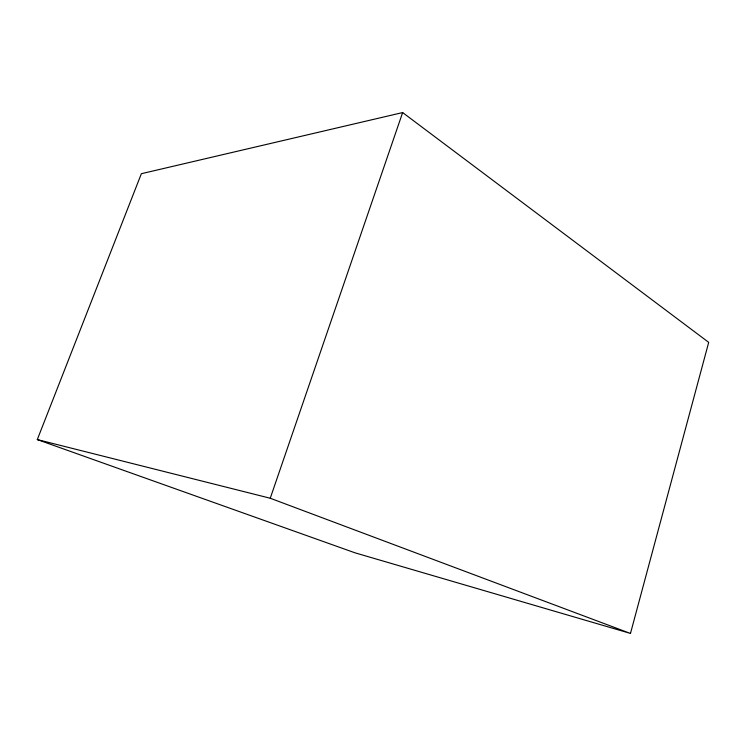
<?xml version="1.0" encoding="UTF-8"?>
<svg xmlns="http://www.w3.org/2000/svg" width="746" height="746" viewBox="0 0 746 746"><rect width="100%" height="100%" fill="white"/><g stroke="black" fill="none" stroke-linecap="round" stroke-linejoin="round"><path stroke-width="1.12" d="M630.473 633.438L708.7 342.358L402.644 112.562L141.367 173.697L37.3 439.58L355.105 552.851L630.473 633.438L270.248 498.244L37.3 439.58M270.248 498.244L402.644 112.562"/></g></svg>
